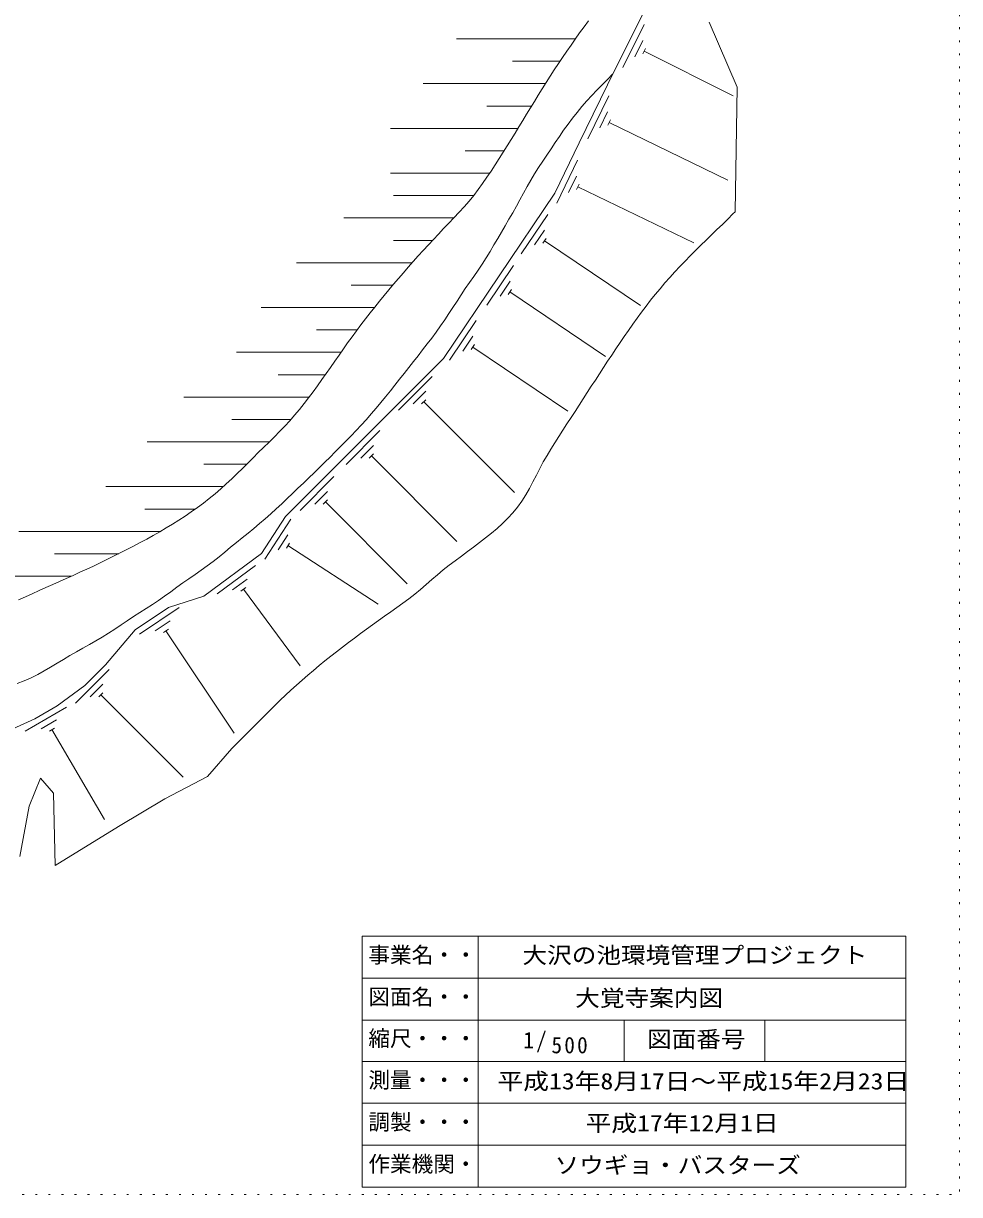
# Model space of a CAD drawing. Units: millimetres, scale not verified. Extents: x 11507 to 407039, y 22504 to 286236.
# Drawn here: x 344319 to 407039, y 22528 to 100994 of the extents above; entities that cross this region are included whole.
import ezdxf
from ezdxf.enums import TextEntityAlignment as Align

# ---------------------------------------------------------------- set-up
doc = ezdxf.new("R2010")
doc.units = ezdxf.units.MM
doc.header["$LTSCALE"] = 500
doc.linetypes.add('DOTTED', pattern=[1.75, 0.25, -1.5])
for name, color, linetype, lineweight in [('0-0通り芯', 7, 'Continuous', 13), ('1-0', 3, 'Continuous', 13), ('1-1', 3, 'Continuous', 13)]:
    doc.layers.add(name, color=color, linetype=linetype, lineweight=lineweight)
doc.styles.add('ＭＳ ゴシック', font='')
doc.styles.get('ＭＳ ゴシック').set_extended_font_data('MS Gothic')

msp = doc.modelspace()

# ---------------------------------------------------------------- linework, layer by layer
at = {"layer": '0-0通り芯', "color": 4, "linetype": 'DOTTED'}
for p in [(407039, 286236.3), (11743.3, 22527.9)]:
    msp.add_line(p, (407039, 22527.9), dxfattribs=at)
at = {"layer": '1-0'}
for p, q in [((386902.4, 103813.4), (383915.2, 97839.1)), ((392130, 96718.9), (390263.1, 101075.2)), ((383915.2, 97839.1), (381550.4, 92984.9)), ((392005.5, 88379.7), (392130, 96718.9)), ((381550.4, 92984.9), (379932.4, 89624.3)), ((379932.4, 89624.3), (372464.4, 78546.9)), ((372464.4, 78546.9), (361884.8, 67967.3)), ((361884.8, 67967.3), (360266.7, 65478)), ((360266.7, 65478), (356408.3, 62615.3)), ((356408.3, 62615.3), (354043.5, 61868.4)), ((354043.5, 61868.4), (351803, 60374.9)), ((351803, 60374.9), (349811.6, 58010)), ((349811.6, 58010), (348442.5, 56640.9)), ((348442.5, 56640.9), (346575.6, 55271.8)), ((346575.6, 55271.8), (345081.9, 54400.5)), ((358275.3, 52409), (361511.4, 55645.2)), ((345081.9, 54400.5), (342592.6, 53280.3)), ((356657.2, 50542.1), (358275.3, 52409)), ((344708.6, 48550.6), (345455.3, 50417.6)), ((345455.3, 50417.6), (346326.6, 49421.9)), ((353794.6, 49048.5), (356657.2, 50542.1)), ((346326.6, 49421.9), (346451, 44567.7)), ((350682.9, 47181.5), (353794.6, 49048.5)), ((344086.2, 45190), (344708.6, 48550.6)), ((346451, 44567.7), (350682.9, 47181.5))]:
    msp.add_line(p, q, dxfattribs=at)
at = {"layer": '1-0', "color": 4}
for p, q in [((385899.7, 100913.7), (384468.6, 98051.5)), ((385810.3, 99840.3), (385273.6, 98767)), ((385989.2, 99303.7), (385810.3, 98945.9)), ((385899.7, 99124.8), (391859.4, 96144.9)), ((383537, 96149.3), (382135.5, 93272.6)), ((383458.6, 95075.1), (382933, 93996.4)), ((383643, 94540.4), (383467.8, 94180.8)), ((383555.4, 94360.6), (391511.1, 90484.8)), ((381436.3, 91826), (380048.1, 88942.7)), ((381362.9, 90751.4), (380842.3, 89670.2)), ((381549.8, 90217.5), (381376.3, 89857.1)), ((381463, 90037.3), (389237, 86294.3)), ((379454.8, 88200.4), (377666, 85547)), ((379227.5, 87147.6), (378556.7, 86152.6)), ((379335.6, 86592.4), (379112, 86260.7)), ((379223.8, 86426.5), (385659.6, 82087.8)), ((377148.7, 84779.6), (375359.9, 82126.2)), ((376921.4, 83726.8), (376250.5, 82731.8)), ((377029.4, 83171.6), (376805.8, 82839.9)), ((376917.6, 83005.7), (383322.4, 78688)), ((374658.2, 81085.5), (372869.5, 78432.2)), ((374430.9, 80032.7), (373760.1, 79037.7)), ((374539, 79477.5), (374315.4, 79145.8)), ((374427.2, 79311.6), (380787.1, 75024.1)), ((371700.6, 77341.9), (369437.9, 75079.1)), ((371276.4, 76351.9), (370427.8, 75503.4)), ((371276.4, 75786.2), (370993.5, 75503.4)), ((371134.9, 75644.8), (377222, 69557.6)), ((368195.8, 73712.5), (365933, 71449.8)), ((367771.5, 72722.6), (366923, 71874.1)), ((367771.5, 72156.9), (367488.6, 71874)), ((367630.1, 72015.5), (373367.7, 66277.9)), ((365113.1, 70629.9), (362850.3, 68367.1)), ((364688.8, 69639.9), (363840.3, 68791.4)), ((364688.8, 69074.2), (364405.9, 68791.4)), ((364547.4, 68932.8), (370029.5, 63450.7)), ((362245, 67787.4), (360501, 65104.4)), ((362035.4, 66731), (361381.4, 65724.9)), ((362152.7, 66177.6), (361934.8, 65842.2)), ((362043.8, 66009.9), (368081.8, 62085)), ((359864.8, 64681.7), (357294.9, 62775)), ((359300, 63764.6), (358336.3, 63049.6)), ((359217.1, 63205), (358895.9, 62966.7)), ((359056.5, 63085.9), (362866.3, 57950.8)), ((354753.4, 61861), (352090.8, 60086)), ((354143.2, 60973.5), (353144.7, 60307.8)), ((354032.3, 60418.8), (353699.5, 60196.9)), ((353865.9, 60307.8), (358438.4, 53448.7)), ((350072.9, 57705.6), (347810.2, 55442.8)), ((349648.7, 56715.6), (348800.1, 55867.1)), ((349648.7, 56149.9), (349365.8, 55867.1)), ((349507.2, 56008.5), (355025.6, 50490.1)), ((347208.4, 55177.9), (344444.4, 53565.5)), ((346546.2, 54328.5), (345509.7, 53723.8)), ((346402.3, 53781.4), (346056.7, 53579.9)), ((346229.5, 53680.7), (349743.6, 47656.5)), ((367021.4, 39839.6), (367021.4, 23016.7)), ((403427.6, 39839.6), (367021.4, 39839.6)), ((374781.7, 39839.6), (374781.7, 23016.7)), ((403427.6, 39839.6), (403427.6, 23016.7)), ((367021.4, 37027.1), (403427.6, 37027.1)), ((367021.4, 34214.6), (403427.6, 34214.6)), ((384573.4, 34214.6), (384573.4, 31454.2)), ((394000.5, 34214.6), (394000.5, 31454.2)), ((367021.4, 31454.2), (403427.6, 31454.2)), ((367021.4, 28641.7), (403427.6, 28641.7)), ((367021.4, 25829.2), (403427.6, 25829.2)), ((367021.4, 23016.7), (403427.6, 23016.7))]:
    msp.add_line(p, q, dxfattribs=at)
at = {"layer": '1-0'}
for points in [[(382173.2, 101164.1), (381877, 100760.1), (381583.8, 100354.3), (381293.7, 99946.9), (381006.6, 99537.7), (380722.4, 99126.8), (380441.2, 98714.1), (380163, 98299.5), (379887.6, 97883.2), (379615.1, 97464.9), (379345.5, 97044.7), (379078.8, 96622.6), (378814.8, 96198.6), (378553, 95773), (378293, 95346.2), (378034, 94918.5), (377775.5, 94490.5), (377516.8, 94062.4), (377257.5, 93634.7), (376996.8, 93207.8), (376734.3, 92782.1), (376469.2, 92357.9), (376201, 91935.7), (375929.1, 91515.8), (375652.9, 91098.7), (375371.8, 90684.8), (375085.1, 90274.6), (374790.9, 89869.8), (374487.3, 89472.5), (374171.9, 89084.8), (373844.1, 88707.7), (373506.8, 88338.7), (373163.7, 87974.7), (372818.3, 87612.4), (372473.6, 87249.4), (372130.3, 86885.1), (371788.6, 86519.6), (371448.4, 86152.5), (371110, 85783.9), (370773.5, 85413.6), (370439, 85041.6), (370106.7, 84667.7), (369776.7, 84291.9), (369449.1, 83914), (369124, 83533.9), (368801.7, 83151.5), (368482.1, 82766.8), (368165.5, 82379.6), (367852, 81989.8), (367541.7, 81597.3), (367234.7, 81202.1), (366931.2, 80804), (366631.3, 80402.8), (366335.2, 79998.6), (366042.7, 79591.4), (365753.1, 79181.9), (365465.3, 78770.9), (365178.6, 78359.1), (364891.9, 77947.3), (364604.5, 77536.4), (364315.2, 77127.1), (364023.3, 76720.2), (363727.8, 76316.5), (363427.8, 75916.8), (363122.4, 75521.8), (362810.6, 75132.3), (362491.5, 74749.2), (362164.2, 74373.2), (361827.9, 74005.1), (361482.4, 73644.9), (361130, 73290.5), (360773.3, 72939.7), (360414.8, 72590.2), (360057.1, 72239.7), (359701.5, 71887.2), (359346.8, 71533.7), (358991.7, 71181.1), (358634.7, 70830.7), (358274.3, 70484.2), (357909.2, 70143.2), (357537.9, 69809.1), (357159.1, 69483.5), (356771.9, 69167.4), (356377.1, 68860.4), (355975.2, 68562.2), (355566.9, 68272.3), (355152.9, 67990.5), (354733.9, 67716.4), (354310.5, 67449.6), (353883.1, 67189.5), (353452.3, 66935.7), (353018.2, 66687.6), (352581.2, 66444.6), (352141.7, 66206.1), (351700, 65971.6), (351256.2, 65741), (350810.5, 65514.1), (350363, 65290.7), (349913.9, 65070.6), (349463.4, 64853.8), (349011.5, 64640.1), (348558.5, 64429.2), (348104.4, 64220.8), (347649.5, 64014.3), (347193.8, 63809.2), (346737.6, 63605), (346281.1, 63401.2), (345824.2, 63197.2), (345367.3, 62992.6), (344910.4, 62786.8), (344453.9, 62579.3), (343998, 62369.7)], [(383797, 97596.4), (383441.5, 97244.8), (383088.3, 96890.9), (382739.5, 96532.6), (382396.7, 96168.4), (382061.1, 95797.6), (381733.7, 95419.6), (381415.4, 95033.9), (381106, 94640.8), (380805.2, 94241.2), (380512.2, 93835.6), (380226.7, 93424.9), (379947.5, 93010.1), (379671.3, 92593.3), (379393.6, 92177.5), (379112.9, 91763.5), (378835.4, 91347.6), (378568.1, 90925.3), (378313.3, 90495.3), (378067.3, 90059.9), (377826.3, 89621.4), (377586.4, 89182.5), (377344.8, 88744.7), (377100, 88308.8), (376851.2, 87875.3), (376599.2, 87443.5), (376345.7, 87012.4), (376092.6, 86581), (375839.6, 86149.3), (375584.5, 85718.9), (375324.9, 85291.5), (375058.3, 84868.7), (374782.3, 84452.1), (374496.8, 84041.7), (374207.7, 83633.7), (373921.5, 83223.5), (373642.7, 82808.4), (373369.1, 82389.8), (373097.5, 81969.8), (372824.9, 81550.7), (372548, 81134.6), (372263.9, 80723.5), (371972.5, 80317.5), (371675, 79915.9), (371372.6, 79517.7), (371066.6, 79122), (370758.2, 78728), (370448.7, 78334.7), (370139.4, 77941.2), (369830.8, 77547.3), (369522.2, 77153.4), (369212.9, 76760.4), (368901.9, 76368.7), (368588.5, 75979.2), (368271.8, 75592.5), (367951, 75209.2), (367625.3, 74830.2), (367294, 74455.8), (366957.5, 74086), (366616.2, 73720.4), (366270.7, 73358.7), (365921.6, 73000.6), (365569.4, 72645.6), (365215.2, 72292.7), (364860.1, 71940.7), (364504.5, 71589.3), (364148.1, 71238.6), (363790.8, 70888.7), (363432.6, 70539.9), (363073.2, 70192.3), (362712.6, 69845.9), (362350.5, 69501.1), (361986.8, 69157.8), (361621.5, 68816.3), (361254.3, 68476.8), (360884.6, 68140.1), (360511.4, 67807.3), (360133.9, 67479.7), (359751.8, 67157.4), (359366.4, 66839), (358978.8, 66523.1), (358590.2, 66208.2), (358201.9, 65893), (357814.5, 65576.4), (357426, 65261.5), (357033.1, 64952.5), (356633.1, 64653.1), (356226.4, 64362.5), (355815.8, 64077.1), (355404, 63793.2), (354993.7, 63507), (354587.6, 63215), (354184.9, 62918.4), (353781.8, 62622.7), (353374, 62333.7), (352959.2, 62055.1), (352539.1, 61784.1), (352116.5, 61516.6), (351693.9, 61248.8), (351274.2, 60976.8), (350858.5, 60698.7), (350443.4, 60420), (350024.5, 60147.6), (349599.9, 59884.5), (349170.6, 59629), (348737.9, 59378.7), (348303.2, 59131.7), (347867.6, 58885.5), (347432.7, 58638.2), (346999.6, 58387.3), (346569.7, 58130.9), (346143, 57868.9), (345714.8, 57610), (345279.4, 57364.9), (344831.1, 57144.1), (344369.9, 56950.3), (343899.7, 56780.1)], [(361511.4, 55645.2), (361876.7, 55986.6), (362243.4, 56326.7), (362612.5, 56664), (362985.4, 56997), (363362.9, 57324.7), (363745, 57647.3), (364130.7, 57965.5), (364519.6, 58280), (364911, 58591.4), (365304.1, 58900.4), (365698.8, 59207.2), (366095.1, 59511.8), (366493.2, 59814), (366893.3, 60113.7), (367295.5, 60410.8), (367700.1, 60705.1), (368107.1, 60996.4), (368516.4, 61285.1), (368926.5, 61572.9), (369335.5, 61862), (369741.7, 62154.4), (370143.1, 62452.4), (370537.9, 62758.2), (370924.3, 63073.8), (371301.6, 63400.3), (371675.8, 63731.7), (372055.4, 64059.7), (372445.4, 64379), (372844.2, 64691), (373249.3, 64997.6), (373658.3, 65300.8), (374068.7, 65602.6), (374478, 65905), (374883.9, 66210.1), (375283.7, 66519.8), (375675, 66836.2), (376055.5, 67161.2), (376422.6, 67496.8), (376773.8, 67845.2), (377106.8, 68208.2), (377418.9, 68587.9), (377707.8, 68986.3), (377972.8, 69404), (378219.2, 69836.8), (378453.7, 70279.7), (378682.9, 70727.5), (378913.4, 71175.1), (379151.8, 71617.3), (379401.1, 72051.9), (379659.2, 72480.3), (379924, 72904.1), (380192.9, 73325), (380463.8, 73744.7), (380734.8, 74164.5), (381005.8, 74584.4), (381276.8, 75004.4), (381548, 75424.5), (381819.5, 75844.4), (382091.3, 76264.2), (382363.5, 76683.7), (382636.3, 77102.9), (382909.8, 77521.7), (383183.9, 77940), (383458.9, 78357.7), (383734.9, 78774.7), (384012, 79190.9), (384290.8, 79605.9), (384572.1, 80019.3), (384856.2, 80430.7), (385144, 80839.7), (385436, 81245.9), (385732.5, 81649), (386034, 82048.5), (386340.5, 82444.1), (386652.3, 82835.4), (386969.8, 83222), (387293.2, 83603.5), (387622.6, 83979.6), (387958.3, 84349.8), (388300, 84714.4), (388646.8, 85074.3), (388997.9, 85430.2), (389352.3, 85782.9), (389709.4, 86133.2), (390068, 86482), (390427.5, 86830), (390787, 87178), (391145.5, 87526.9), (391502.2, 87877.5), (391856.5, 88230.3), (392005.5, 88379.7)]]:
    msp.add_lwpolyline(points, dxfattribs=at)
at = {"layer": '1-1', "color": 4}
for p, q in [((373343.2, 99960.5), (381303.5, 99960.5)), ((380271.9, 98460.5), (377091.1, 98460.5)), ((371111.6, 96960.5), (379294.1, 96960.5)), ((378361.7, 95460.5), (375374.5, 95460.5)), ((368923, 93960.4), (377454.6, 93960.5)), ((376533.2, 92460.5), (373915.4, 92460.5)), ((368923, 90960.4), (375557.6, 90960.5)), ((371733.9, 89460.5), (369108.9, 89460.5)), ((374469.5, 89460.5), (371168.9, 89460.5)), ((365790.2, 87960.4), (373149.2, 87960.5)), ((371733.9, 86460.5), (369109, 86460.5)), ((362622.5, 84960.4), (370363.3, 84960.5)), ((369059.2, 83460.5), (366276.6, 83460.5)), ((360239.9, 81960.4), (367825.5, 81960.4)), ((366677.1, 80460.5), (363944.9, 80460.5)), ((358593, 78960.4), (365595.5, 78960.4)), ((364552.4, 77460.5), (361393.4, 77460.4)), ((355059.6, 75960.4), (363463.4, 75960.4)), ((362245.6, 74460.5), (358281.2, 74460.4)), ((352607.1, 72960.3), (360792.2, 72960.4)), ((359275.6, 71460.4), (356404.2, 71460.4)), ((349832.2, 69960.3), (357695.9, 69960.4)), ((355834.7, 68460.4), (352461, 68460.4)), ((344022.9, 66960.3), (353497.7, 66960.3)), ((350700.8, 65460.4), (346408.2, 65460.4)), ((336686.9, 63960.2), (347531.1, 63960.3))]:
    msp.add_line(p, q, dxfattribs=at)

# ---------------------------------------------------------------- texts
at = {"layer": '1-0', "color": 2, "style": 'ＭＳ ゴシック'}
for s, p in [('事業名・・', (367429.4, 37738.9)), ('図面名・・', (367429.4, 34926.4)), ('縮尺・・・', (367429.4, 32140)), ('測量・・・', (367429.4, 29353.5)), ('調製・・・', (367429.4, 26541)), ('作業機関・', (367429.4, 23728.5))]:
    msp.add_text(s, height=1063, dxfattribs=at).set_placement(p, align=Align.BOTTOM_LEFT)
for s, width, p in [('大沢の池環境管理プロジェクト', 1.1, (377754.1, 37692.6)), ('大覚寺案内図', 1.1, (381288.9, 34816.8)), ('図面番号', 1.1, (386099.1, 32057.9)), ('平成13年8月17日～平成15年2月23日', 1.15, (376080.5, 29243.9)), ('平成17年12月1日', 1.15, (381983.3, 26431.4)), ('ソウギョ・バスターズ', 1.1, (379900, 23618.9))]:
    msp.add_text(s, height=1100, dxfattribs=dict(at, width=width)).set_placement(p, align=Align.BOTTOM_LEFT)
at = {"layer": '1-0', "color": 2, "char_height": 1100, "attachment_point": 7, "style": 'ＭＳ ゴシック'}
for s, insert in [('\\T1.21;\\W0.95;1/', (377809.1, 32057.9)), ('\\T1.21;\\W0.95;500', (379695.3, 31976.4))]:
    msp.add_mtext(s, dxfattribs=dict(at, insert=insert))

doc.saveas('drawing.dxf')
